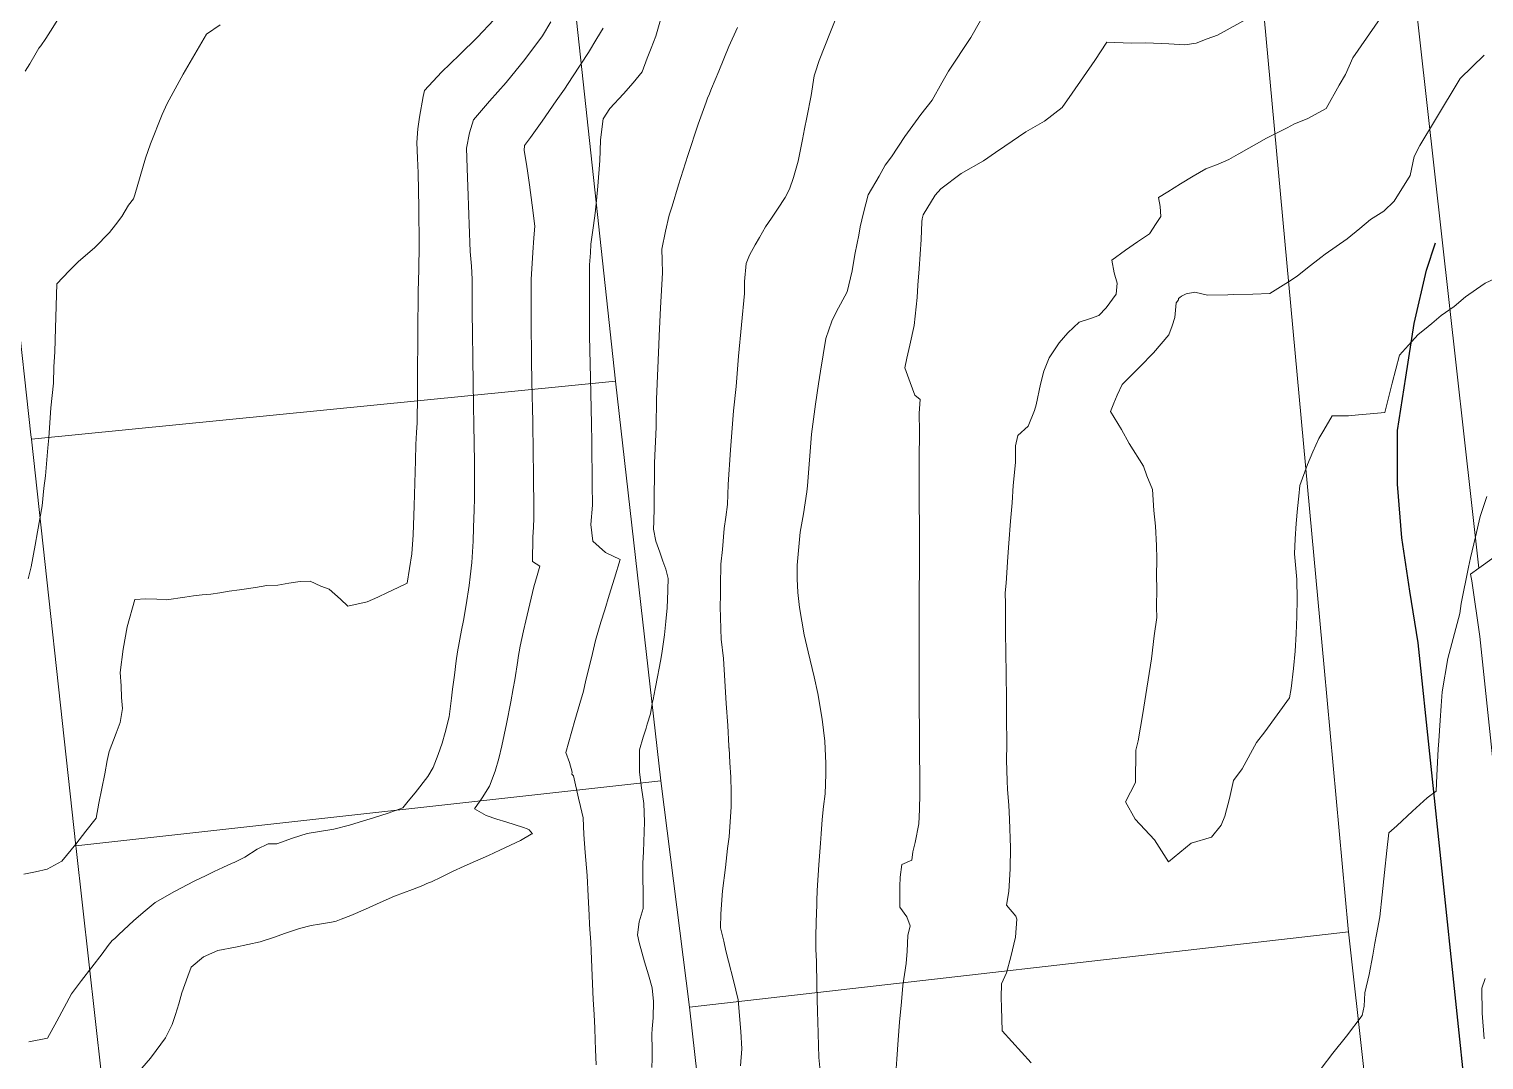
# Model space of a CAD drawing. Header units: inches. Extents: x 11351264 to 11356330, y 6702313 to 6706468.
# Drawn here: x 11353439.6 to 11353793, y 6705376.2 to 6705626.5 of the extents above; entities that cross this region are included whole.
import ezdxf

# ---------------------------------------------------------------- set-up
doc = ezdxf.new("R2010")
doc.units = ezdxf.units.IN
doc.header["$MEASUREMENT"] = 0
doc.layers.add('Shumate_Contours_clip1', color=7, linetype='Continuous', lineweight=0)
doc.layers.add('Shumate_Parcels_clip1', color=7, linetype='Continuous', lineweight=0)
doc.layers.add('Shumate_Streets_clip1', color=7, linetype='Continuous')

msp = doc.modelspace()

# ---------------------------------------------------------------- linework, layer by layer
at = {"layer": 'Shumate_Contours_clip1'}
for points, elevation in [([(11353733.25, 6705596.13), (11353733.45, 6705596.25), (11353740.18, 6705600.04), (11353745.15, 6705602.57), (11353746.91, 6705603.52), (11353750.01, 6705604.71), (11353754.67, 6705607.22), (11353757.83, 6705612.89), (11353759.34, 6705615.52), (11353761.14, 6705619.52), (11353771.78, 6705634.96), (11353772.84, 6705636.66), (11353781.34, 6705653.47), (11353788.71, 6705669.06), (11353788.9, 6705671.13), (11353791.4, 6705681.08), (11353792.54, 6705685.45), (11353793.58, 6705687.65)], 1444), ([(11353612.39, 6705374.74), (11353612.68, 6705378.86), (11353612.48, 6705383.08), (11353611.82, 6705390.77), (11353610.66, 6705395.51), (11353609.46, 6705400.21), (11353608.85, 6705402.72), (11353608.34, 6705405), (11353607.52, 6705408.31), (11353607.63, 6705411.67), (11353608.04, 6705417.29), (11353608.75, 6705422.95), (11353609.22, 6705427.55), (11353609.58, 6705430.34), (11353610.13, 6705437.69), (11353610.13, 6705441.28), (11353610.02, 6705444.84), (11353609.82, 6705448.4), (11353609.58, 6705451.93), (11353609.57, 6705451.96), (11353609.57, 6705451.97), (11353609.57, 6705452.01), (11353609.55, 6705452.35), (11353609.27, 6705457.38), (11353608.93, 6705462.78), (11353608.58, 6705468.21), (11353608.21, 6705473.65), (11353607.67, 6705478.38), (11353607.6, 6705480.83), (11353607.5, 6705483.72), (11353607.47, 6705486.16), (11353607.48, 6705489.19), (11353607.48, 6705491.4), (11353607.63, 6705496.58), (11353608.04, 6705500.15), (11353608.42, 6705505.27), (11353608.85, 6705507.99), (11353609.18, 6705511.1), (11353609.4, 6705515.96), (11353609.94, 6705524.37), (11353610.69, 6705533.81), (11353611.28, 6705539.72), (11353611.85, 6705547.1), (11353613.33, 6705562.27), (11353613.38, 6705565.25), (11353613.75, 6705569.58), (11353614.58, 6705571.59), (11353615.95, 6705574.15), (11353616.99, 6705575.9), (11353618.48, 6705578.51), (11353619.89, 6705580.61), (11353621.38, 6705582.79), (11353623.24, 6705585.59), (11353624.31, 6705587.68), (11353625.22, 6705590.5), (11353626.41, 6705594.41), (11353627.44, 6705599.74), (11353627.9, 6705602.28), (11353628.51, 6705605.04), (11353629.53, 6705610.39), (11353630.3, 6705615.2), (11353630.53, 6705615.86), (11353631.45, 6705618.9), (11353634.25, 6705625.88), (11353636.61, 6705631.77)], 1438), ([(11353438.27, 6705421.28), (11353441.1, 6705421.83), (11353443.93, 6705422.48), (11353447.52, 6705424.48), (11353450.92, 6705428.6), (11353453.36, 6705431.78), (11353455.83, 6705434.93), (11353456.51, 6705438.53), (11353457.2, 6705442.12), (11353457.94, 6705445.68), (11353458.55, 6705448.88), (11353458.98, 6705451.13), (11353460.74, 6705455.54), (11353461.68, 6705458.15), (11353462.24, 6705461.5), (11353462.02, 6705464.2), (11353461.92, 6705467.02), (11353461.66, 6705470.24), (11353462.42, 6705475.94), (11353463.39, 6705481.36), (11353465.28, 6705488.04), (11353467.91, 6705488.14), (11353470.55, 6705488.07), (11353472.92, 6705487.88), (11353477.42, 6705488.54), (11353479.46, 6705488.93), (11353481.64, 6705489.12), (11353483.74, 6705489.3), (11353485.92, 6705489.64), (11353488.18, 6705489.99), (11353490.64, 6705490.33), (11353494.56, 6705490.9), (11353497.31, 6705491.42), (11353499.96, 6705491.51), (11353502.63, 6705491.98), (11353505.37, 6705492.38), (11353507.85, 6705492.42), (11353510.43, 6705491.22), (11353512.49, 6705490.47), (11353515.23, 6705488.06), (11353517.01, 6705486.36), (11353521.7, 6705487.4), (11353524.29, 6705488.6), (11353526.59, 6705489.7), (11353529.21, 6705490.88), (11353531.42, 6705492), (11353532.57, 6705499.11), (11353532.84, 6705503.67), (11353533.07, 6705510.74), (11353533.24, 6705516.24), (11353533.4, 6705521.74), (11353533.54, 6705525.61), (11353533.69, 6705528.52), (11353533.81, 6705530.93), (11353533.86, 6705532.76), (11353533.92, 6705535.9), (11353533.89, 6705539.9), (11353533.87, 6705542.5), (11353533.92, 6705545.2), (11353533.99, 6705549.11), (11353534, 6705553.64), (11353534, 6705556.39), (11353534.05, 6705559.18), (11353534.11, 6705562.79), (11353534.21, 6705568.13), (11353534.34, 6705574.02), (11353534.25, 6705583.11), (11353534.1, 6705591.63), (11353533.9, 6705595.17), (11353533.71, 6705599), (11353533.99, 6705602.31), (11353534.36, 6705605.16), (11353535.27, 6705610.13), (11353535.62, 6705611.6), (11353539.74, 6705616.03), (11353544.13, 6705620.29), (11353548.5, 6705624.57), (11353552.44, 6705628.77)], 1428), ([(11353438.62, 6705616.32), (11353439.72, 6705618.05), (11353441.28, 6705620.75), (11353441.94, 6705621.87), (11353442.44, 6705622.47), (11353443.61, 6705624.23), (11353444.76, 6705626.01), (11353446.56, 6705628.88)], 1424), ([(11353439.34, 6705492.99), (11353440.04, 6705495.97), (11353441.05, 6705501.23), (11353441.63, 6705504.42), (11353442.76, 6705510.73), (11353443.18, 6705515.04), (11353443.54, 6705518.02), (11353444.13, 6705524.84), (11353444.34, 6705527.26), (11353444.86, 6705534.53), (11353445.47, 6705540.56), (11353445.6, 6705544.51), (11353445.8, 6705548.12), (11353445.96, 6705553.86), (11353446.27, 6705564.68), (11353449.3, 6705567.79), (11353451.5, 6705569.97), (11353455.49, 6705573.48), (11353459.07, 6705577.14), (11353460.58, 6705578.98), (11353462.08, 6705580.99), (11353463.7, 6705583.72), (11353464.89, 6705585.3), (11353465.22, 6705586.25), (11353467.86, 6705595.18), (11353469.07, 6705598.65), (11353471.89, 6705605.76), (11353473.13, 6705608.45), (11353477, 6705615.58), (11353482.64, 6705625.27), (11353485.94, 6705627.54)], 1426), ([(11353439.48, 6705380.57), (11353444.02, 6705381.5), (11353446.3, 6705385.61), (11353448.1, 6705388.93), (11353449.89, 6705392.26), (11353452.32, 6705395.51), (11353454.8, 6705398.75), (11353457.3, 6705401.97), (11353458.76, 6705403.96), (11353459.78, 6705405.18), (11353460.35, 6705405.68), (11353461.39, 6705406.64), (11353464.96, 6705409.97), (11353467.26, 6705412.03), (11353470.17, 6705414.4), (11353474.89, 6705417.12), (11353479.67, 6705419.6), (11353482.55, 6705421), (11353484.49, 6705421.95), (11353486.61, 6705422.94), (11353488.93, 6705424.01), (11353489.38, 6705424.17), (11353490.02, 6705424.47), (11353491.98, 6705425.46), (11353494.95, 6705427.35), (11353497.62, 6705428.69), (11353499.72, 6705428.7), (11353503.55, 6705430.03), (11353507.14, 6705431.15), (11353513.6, 6705432.26), (11353517.41, 6705433.2), (11353519.74, 6705433.9), (11353523.26, 6705434.98), (11353526.76, 6705436.1), (11353530.38, 6705437.45), (11353531.67, 6705439), (11353533.34, 6705441.02), (11353536.41, 6705445.02), (11353537.69, 6705447.18), (11353538.96, 6705450.35), (11353539.88, 6705453.09), (11353540.63, 6705455.67), (11353541.62, 6705459.51), (11353542.2, 6705464.02), (11353542.45, 6705466.26), (11353542.88, 6705469.66), (11353543.34, 6705473.07), (11353543.66, 6705475.3), (11353544.61, 6705480.59), (11353545.06, 6705482.94), (11353545.76, 6705486.73), (11353546.44, 6705491.4), (11353546.67, 6705493.51), (11353547.13, 6705496.99), (11353547.41, 6705502.13), (11353547.54, 6705505.48), (11353547.68, 6705509.79), (11353547.72, 6705512.56), (11353547.72, 6705515.75), (11353547.72, 6705521.35), (11353547.66, 6705525.97), (11353547.59, 6705530.45), (11353547.51, 6705535.07), (11353547.33, 6705546.34), (11353547.25, 6705552.82), (11353547.21, 6705557.45), (11353547.16, 6705562.08), (11353547.22, 6705565.79), (11353547, 6705568.98), (11353546.68, 6705572.52), (11353546.45, 6705579.11), (11353546.35, 6705581.42), (11353546.11, 6705588.36), (11353546.04, 6705590.37), (11353545.83, 6705597.61), (11353546.56, 6705601.33), (11353547.48, 6705604.44), (11353551.36, 6705609.02), (11353555.44, 6705613.58), (11353559.95, 6705619.12), (11353564.27, 6705624.84), (11353566.26, 6705628.26)], 1430), ([(11353577.28, 6705375), (11353577.17, 6705378.75), (11353577.1, 6705381.02), (11353577.01, 6705383.88), (11353576.82, 6705387.22), (11353576.62, 6705390.83), (11353576.37, 6705396.58), (11353576.1, 6705402.72), (11353575.98, 6705404.81), (11353575.85, 6705406.89), (11353575.72, 6705409.11), (11353575.58, 6705411.35), (11353575.35, 6705415.99), (11353575.1, 6705420.95), (11353574.68, 6705426.54), (11353574.34, 6705430.92), (11353574.13, 6705435), (11353573.54, 6705437.73), (11353573.06, 6705439.79), (11353571.79, 6705445.16), (11353571.41, 6705445.61), (11353571.5, 6705446.11), (11353570.8, 6705448.42), (11353569.94, 6705450.88), (11353572.09, 6705458.59), (11353573.31, 6705462.75), (11353574.21, 6705465.72), (11353574.83, 6705468.42), (11353576.17, 6705473.85), (11353577.19, 6705478.02), (11353578.47, 6705482.47), (11353579.38, 6705485.51), (11353580.48, 6705489.04), (11353581.73, 6705493.15), (11353583.11, 6705497.69), (11353579.57, 6705499.45), (11353576.47, 6705502.17), (11353576.05, 6705506.18), (11353576.4, 6705510.87), (11353576.35, 6705515.94), (11353576.24, 6705526.26), (11353576.17, 6705530.67), (11353575.94, 6705541.71), (11353575.73, 6705552.06), (11353575.67, 6705555.67), (11353575.66, 6705558.21), (11353575.66, 6705566.73), (11353575.69, 6705569.23), (11353575.9, 6705572.21), (11353576.03, 6705574.31), (11353576.65, 6705578.8), (11353577.06, 6705581.8), (11353577.42, 6705584.88), (11353577.71, 6705588.38), (11353578.2, 6705594.57), (11353578.27, 6705596.91), (11353578.4, 6705599.65), (11353578.99, 6705604.68), (11353580.65, 6705607.21), (11353583.94, 6705610.83), (11353586.28, 6705613.48), (11353588.5, 6705616.17), (11353589.72, 6705619.46), (11353590.64, 6705621.88), (11353591.8, 6705624.79), (11353593.44, 6705630.44)], 1434), ([(11353631.86, 6705371.92), (11353631.4, 6705376.76), (11353631.19, 6705385.54), (11353631.08, 6705387.78), (11353630.89, 6705394.34), (11353630.82, 6705400.13), (11353630.71, 6705403.11), (11353630.68, 6705406.46), (11353630.83, 6705412.17), (11353630.88, 6705413.52), (11353630.94, 6705414.85), (11353631.03, 6705417.31), (11353631.39, 6705423.6), (11353631.82, 6705428.82), (11353631.99, 6705431.07), (11353632.24, 6705434.57), (11353632.57, 6705437.74), (11353632.94, 6705440.85), (11353633.08, 6705445.62), (11353633.08, 6705448.21), (11353632.83, 6705453.61), (11353632.2, 6705458.96), (11353631.15, 6705465.14), (11353630.26, 6705469.21), (11353628.78, 6705475.29), (11353627.85, 6705479.45), (11353626.74, 6705486.09), (11353626.26, 6705489.71), (11353626.15, 6705493), (11353626.17, 6705496.34), (11353626.86, 6705504.39), (11353627.69, 6705508.79), (11353628.45, 6705514.17), (11353628.67, 6705515.63), (11353629.63, 6705528.13), (11353630.58, 6705535.47), (11353631.35, 6705540.38), (11353631.83, 6705543.43), (11353633.08, 6705551.39), (11353634.52, 6705555.61), (11353635.63, 6705557.75), (11353638.26, 6705562.73), (11353639.46, 6705567.83), (11353640.17, 6705571.77), (11353640.75, 6705574.52), (11353641.1, 6705576.49), (11353641.46, 6705578.47), (11353642.27, 6705581.93), (11353643.39, 6705586.25), (11353646.02, 6705590.76), (11353647.53, 6705593.43), (11353649.07, 6705595.46), (11353652.27, 6705600.41), (11353656.14, 6705605.75), (11353658.93, 6705609.23), (11353661.29, 6705613.46), (11353662.87, 6705616.26), (11353668.3, 6705624.48), (11353670.67, 6705628.63)], 1440), ([(11353725.77, 6705624.14), (11353728.22, 6705625.07), (11353736.01, 6705629.35)], 1442), ([(11353465.88, 6705373), (11353469.09, 6705376.59), (11353470.4, 6705378.46), (11353472.73, 6705381.57), (11353474.28, 6705384.78), (11353475.12, 6705387.2), (11353475.96, 6705389.83), (11353476.7, 6705392.47), (11353478.1, 6705396.54), (11353478.89, 6705398.7), (11353481.95, 6705401.24), (11353485.44, 6705402.79), (11353489.66, 6705403.61), (11353492.67, 6705404.24), (11353495.67, 6705404.89), (11353498.9, 6705405.93), (11353501.86, 6705407), (11353505.28, 6705408.11), (11353508.05, 6705408.86), (11353510.13, 6705409.17), (11353513.03, 6705409.65), (11353514.18, 6705409.9), (11353515.33, 6705410.37), (11353517.75, 6705411.27), (11353521.3, 6705412.78), (11353524.82, 6705414.39), (11353528.35, 6705415.99), (11353530.51, 6705416.77), (11353532.66, 6705417.56), (11353534.8, 6705418.41), (11353536.76, 6705419.25), (11353537.05, 6705419.38), (11353537.33, 6705419.48), (11353539.69, 6705420.57), (11353542.44, 6705421.93), (11353545.22, 6705423.21), (11353548.02, 6705424.43), (11353551.19, 6705425.87), (11353553.91, 6705427.17), (11353558.94, 6705429.45), (11353561.53, 6705430.99), (11353561.86, 6705431.13), (11353561.05, 6705432.04), (11353560.52, 6705432.3), (11353559.69, 6705432.65), (11353555.34, 6705433.98), (11353553.17, 6705434.65), (11353550.6, 6705435.52), (11353547.79, 6705437.2), (11353549.61, 6705439.81), (11353551.36, 6705442.7), (11353552.75, 6705446.34), (11353553.64, 6705449.39), (11353554.39, 6705452.45), (11353555.56, 6705457.8), (11353556.59, 6705463.16), (11353557.13, 6705466.36), (11353557.52, 6705468.52), (11353558.28, 6705473.16), (11353558.38, 6705473.92), (11353558.85, 6705476.63), (11353559.7, 6705480.43), (11353560.23, 6705482.82), (11353561.18, 6705486.97), (11353562.16, 6705491.08), (11353562.96, 6705493.86), (11353563.64, 6705496.09), (11353561.84, 6705497.19), (11353561.92, 6705503.12), (11353562.06, 6705505.57), (11353562.18, 6705507.74), (11353562.14, 6705511.99), (11353562.1, 6705516.09), (11353562.07, 6705518.53), (11353562.01, 6705523.7), (11353561.89, 6705531.02), (11353561.84, 6705534.65), (11353561.79, 6705537.22), (11353561.62, 6705545.56), (11353561.5, 6705556.54), (11353561.51, 6705561.03), (11353561.53, 6705565.68), (11353561.94, 6705572.3), (11353562.16, 6705575.84), (11353562.39, 6705578.63), (11353561.79, 6705583.72), (11353561.11, 6705588.73), (11353560.68, 6705591.53), (11353560.38, 6705593.69), (11353559.81, 6705597.07), (11353559.94, 6705598.22), (11353561.32, 6705600.15), (11353564.22, 6705604.19), (11353567.56, 6705609.07), (11353569.6, 6705611.95), (11353571.55, 6705614.91), (11353575.41, 6705620.8), (11353577.47, 6705624.2), (11353579.04, 6705626.71)], 1432), ([(11353590.84, 6705374.33), (11353590.9, 6705376.49), (11353590.9, 6705378.62), (11353590.86, 6705382.46), (11353590.93, 6705383.74), (11353591.14, 6705386.45), (11353591.23, 6705390.36), (11353590.88, 6705393.74), (11353590.06, 6705396.82), (11353589.07, 6705399.99), (11353587.73, 6705404.73), (11353587.38, 6705406.6), (11353587.79, 6705409.74), (11353588.72, 6705412.97), (11353588.69, 6705417.18), (11353588.65, 6705420.15), (11353588.68, 6705424.01), (11353588.83, 6705426.74), (11353589.04, 6705434.02), (11353588.93, 6705438.44), (11353588.32, 6705442.25), (11353587.81, 6705446.07), (11353587.85, 6705451.52), (11353588.72, 6705454.6), (11353589.43, 6705456.73), (11353589.74, 6705457.69), (11353590.5, 6705460.23), (11353590.93, 6705462.71), (11353591.14, 6705463.7), (11353591.68, 6705466.29), (11353592.32, 6705469.59), (11353592.57, 6705470.92), (11353593.02, 6705473.41), (11353593.36, 6705475.48), (11353593.91, 6705479.41), (11353594.25, 6705482.67), (11353594.56, 6705485.95), (11353594.73, 6705490.14), (11353594.75, 6705491.28), (11353594.78, 6705492.24), (11353594.78, 6705493.06), (11353594.22, 6705495.36), (11353593.53, 6705497.32), (11353592.8, 6705499.51), (11353591.83, 6705502.2), (11353591.2, 6705505.08), (11353591.31, 6705506.95), (11353591.39, 6705510.26), (11353591.52, 6705521.19), (11353591.86, 6705529.88), (11353591.98, 6705536.63), (11353592.56, 6705549.86), (11353592.61, 6705552.02), (11353592.96, 6705558.8), (11353593.44, 6705567.36), (11353593.31, 6705570.39), (11353593.28, 6705573.04), (11353594.12, 6705577.45), (11353595.06, 6705581.31), (11353595.76, 6705583.52), (11353597.35, 6705588.71), (11353599.58, 6705595.85), (11353602.11, 6705603.44), (11353604.01, 6705608.73), (11353604.43, 6705609.99), (11353604.78, 6705610.57), (11353604.96, 6705611.04), (11353605.29, 6705612.06), (11353607.15, 6705616.33), (11353609.57, 6705622.3), (11353611.67, 6705626.89)], 1436), ([(11353650.04, 6705371.83), (11353650.38, 6705376.37), (11353650.7, 6705381.07), (11353651.03, 6705385.38), (11353651.47, 6705390.32), (11353651.77, 6705394.25), (11353652.59, 6705399.6), (11353652.82, 6705402.63), (11353653.05, 6705406.38), (11353653.59, 6705408.73), (11353652.8, 6705410.91), (11353651.1, 6705413.32), (11353651.08, 6705416.04), (11353651.11, 6705418.31), (11353651.17, 6705420.58), (11353651.57, 6705423.68), (11353653.99, 6705424.71), (11353654.26, 6705426.7), (11353654.8, 6705429.01), (11353655.71, 6705433.52), (11353655.89, 6705437.01), (11353655.91, 6705440.85), (11353655.9, 6705446.03), (11353655.87, 6705449.64), (11353655.83, 6705457.19), (11353655.81, 6705460.94), (11353655.76, 6705468.36), (11353655.74, 6705472.26), (11353655.76, 6705479.53), (11353655.74, 6705483.47), (11353655.75, 6705489.98), (11353655.89, 6705495.33), (11353655.86, 6705499.64), (11353655.82, 6705506.4), (11353655.79, 6705510.85), (11353655.81, 6705517.54), (11353655.78, 6705522.03), (11353655.83, 6705528.71), (11353655.8, 6705533.21), (11353655.99, 6705536.6), (11353654.73, 6705537.65), (11353653.6, 6705540.68), (11353652.26, 6705544.23), (11353652.81, 6705546.61), (11353653.53, 6705549.75), (11353654.54, 6705554.5), (11353655.25, 6705561.34), (11353655.47, 6705564.31), (11353655.79, 6705568.33), (11353656.26, 6705575.39), (11353656.45, 6705579.69), (11353656.53, 6705580.47), (11353656.75, 6705581.43), (11353659.67, 6705586.18), (11353661.06, 6705587.74), (11353666.01, 6705591.45), (11353671.44, 6705594.56), (11353674.28, 6705596.53), (11353676.55, 6705598.06), (11353681.69, 6705601.53), (11353686.24, 6705604.18), (11353690.54, 6705607.44), (11353692.94, 6705610.98), (11353698.44, 6705618.85), (11353701.38, 6705623.31), (11353707.26, 6705623.08), (11353710.81, 6705623.19), (11353716.39, 6705622.92), (11353720.27, 6705622.68), (11353723.1, 6705623.13), (11353725.77, 6705624.14)], 1442), ([(11353753.35, 6705571.04), (11353754.41, 6705571.87), (11353759.77, 6705575.6), (11353762.81, 6705578.09), (11353765.39, 6705580.25), (11353768.69, 6705582.27), (11353771.17, 6705584.74), (11353775.04, 6705590.95), (11353776.05, 6705595.57), (11353777.43, 6705598.26), (11353781.18, 6705604.56), (11353787.23, 6705614.49), (11353793.05, 6705620.21)], 1446), ([(11353830.15, 6705599.17), (11353825.16, 6705592.58), (11353823.54, 6705589.63), (11353814.05, 6705574.94), (11353810.78, 6705571.06), (11353805.23, 6705568.41), (11353798.88, 6705567.43), (11353793.3, 6705564.83), (11353791.14, 6705563.34), (11353788.5, 6705561.47), (11353785.77, 6705559.16), (11353782.6, 6705556.94), (11353780.32, 6705555.04), (11353778.5, 6705553.57)], 1446), ([(11353683.02, 6705375.52), (11353675.96, 6705383.23), (11353675.74, 6705388.93), (11353675.69, 6705391.38), (11353675.77, 6705394.67), (11353676.98, 6705397.34), (11353678.06, 6705401.25), (11353679.21, 6705406), (11353679.52, 6705410.34), (11353679.23, 6705411.1), (11353676.95, 6705413.76), (11353677.58, 6705417.08), (11353677.72, 6705419.88), (11353677.86, 6705422.6), (11353677.94, 6705427.72), (11353677.72, 6705434.66), (11353677.55, 6705438.08), (11353677.27, 6705441.87), (11353677.15, 6705443.94), (11353676.97, 6705448.99), (11353677.11, 6705452.78), (11353677.01, 6705459.45), (11353676.97, 6705464.18), (11353676.9, 6705469.52), (11353676.84, 6705475.57), (11353676.78, 6705479.58), (11353676.72, 6705486.94), (11353676.68, 6705489.65), (11353676.88, 6705491.98), (11353677.3, 6705498.33), (11353677.59, 6705501.7), (11353677.95, 6705507.02), (11353678.35, 6705511.47), (11353678.63, 6705515.7), (11353679.15, 6705521.28), (11353679.16, 6705525.28), (11353679.73, 6705527.79), (11353682.24, 6705530.09), (11353683.8, 6705533.88), (11353684.2, 6705535.24), (11353685.21, 6705540.25), (11353686.07, 6705543.44), (11353687.34, 6705546.67), (11353689.76, 6705550.31), (11353691.89, 6705552.75), (11353694.68, 6705555.38), (11353697.4, 6705556.23), (11353699.44, 6705556.99), (11353701.24, 6705558.8), (11353703.62, 6705562.14), (11353703.84, 6705564.81), (11353703.15, 6705567.33), (11353702.56, 6705570.4), (11353705.91, 6705572.84), (11353708.8, 6705574.84), (11353711.73, 6705576.78), (11353713.32, 6705579.34), (11353714.45, 6705581.02), (11353714.31, 6705583.4), (11353713.88, 6705585.64), (11353716.14, 6705587.03), (11353719.25, 6705588.91), (11353722.36, 6705590.78), (11353725.45, 6705592.55), (11353728.43, 6705593.73), (11353730.97, 6705594.84), (11353733.25, 6705596.13)], 1444), ([(11353778.5, 6705553.57), (11353776.96, 6705552.33), (11353775.34, 6705550.53), (11353772.49, 6705547.37), (11353770.71, 6705540.55), (11353768.86, 6705533.44), (11353765.36, 6705533.09), (11353762.5, 6705532.83), (11353760.1, 6705532.6), (11353756.08, 6705532.61), (11353754.04, 6705529.15), (11353752.85, 6705527.08), (11353751.37, 6705523.82), (11353750.12, 6705520.78), (11353748.26, 6705515.71), (11353747.99, 6705513.12), (11353747.67, 6705510.06), (11353747.37, 6705506.43), (11353747.12, 6705502.77), (11353746.91, 6705499.07), (11353747.54, 6705492.86), (11353747.57, 6705488.08), (11353747.52, 6705483.89), (11353747.33, 6705479.69), (11353747.1, 6705475.44), (11353746.74, 6705471.27), (11353746.12, 6705466.38), (11353745.76, 6705464.12), (11353739.76, 6705455.89), (11353737.74, 6705453.29), (11353734.26, 6705446.87), (11353732.14, 6705444.02), (11353731.15, 6705439.64), (11353730.06, 6705435.36), (11353729.16, 6705433.19), (11353726.75, 6705430.32), (11353721.87, 6705428.81), (11353716.37, 6705424.27), (11353712.92, 6705429.65), (11353708.24, 6705434.67), (11353705.89, 6705438.88), (11353708.34, 6705443.58), (11353708.41, 6705451.38), (11353708.94, 6705453.69), (11353710.12, 6705460.33), (11353710.85, 6705464.96), (11353712.21, 6705473.62), (11353712.86, 6705479.17), (11353713.53, 6705483.64), (11353713.46, 6705486.02), (11353713.5, 6705490.74), (11353713.43, 6705493.56), (11353713.47, 6705497.84), (11353713.39, 6705501.09), (11353713.22, 6705505.84), (11353712.77, 6705509.64), (11353712.43, 6705514.73), (11353711.04, 6705518.06), (11353710.29, 6705520.4), (11353706.8, 6705525.9), (11353704.89, 6705529.25), (11353702.29, 6705533.62), (11353703.04, 6705535.7), (11353703.88, 6705537.58), (11353705.06, 6705540.22), (11353709.39, 6705544.49), (11353712.72, 6705547.89), (11353716.41, 6705552.29), (11353717.26, 6705554.42), (11353717.85, 6705556.49), (11353718.22, 6705560), (11353718.77, 6705560.77), (11353718.75, 6705561.08), (11353719.09, 6705561.33), (11353719.5, 6705561.68), (11353720.63, 6705562.25), (11353722.75, 6705562.61), (11353725.8, 6705561.92), (11353730.79, 6705562.02), (11353732.09, 6705562.05), (11353736.79, 6705562.12), (11353740.97, 6705562.28), (11353745.46, 6705565.13), (11353747.56, 6705566.55), (11353750.14, 6705568.53), (11353753.35, 6705571.04)], 1446), ([(11353793.65, 6705513.03), (11353792.06, 6705508.16), (11353790.92, 6705503.23)], 1444), ([(11353790.92, 6705503.23), (11353789.74, 6705498.15), (11353789.2, 6705495.87), (11353787.42, 6705487.05), (11353787.09, 6705484.61), (11353784.16, 6705473.69), (11353782.78, 6705465.56), (11353782.57, 6705462.14), (11353782.31, 6705458.64), (11353782.03, 6705453.71), (11353781.88, 6705451.67), (11353781.54, 6705445.26), (11353781.34, 6705441.45), (11353779.2, 6705439.82), (11353775.58, 6705436.58), (11353771.78, 6705433.07), (11353769.88, 6705431.3), (11353769.38, 6705427.01), (11353768.79, 6705421.67), (11353768.22, 6705416.32), (11353767.64, 6705410.97), (11353766.88, 6705406.69), (11353766.5, 6705404.51), (11353765.95, 6705401.64), (11353765.12, 6705396.92), (11353764.05, 6705392.51), (11353763.84, 6705389.21), (11353763.41, 6705386.96), (11353759.59, 6705381.98), (11353756.23, 6705377.8), (11353753.39, 6705374.08)], 1444), ([(11353793.27, 6705395.93), (11353792.42, 6705393.59), (11353792.55, 6705387.56), (11353793.04, 6705381.34)], 1442)]:
    msp.add_lwpolyline(points, dxfattribs=dict(at, elevation=elevation))
at = {"layer": 'Shumate_Parcels_clip1'}
for points in [[(11354091, 6706037.5), (11354302, 6705877.5), (11354000, 6705592), (11353802.02, 6705404.81), (11353800.01, 6705402.91), (11353792, 6705479), (11353790, 6705492.5), (11353789.72, 6705494.17), (11353791.76, 6705495.63), (11354152, 6705754), (11353911, 6705950), (11353953, 6706007), (11354018, 6706093)], [(11353791.76, 6705495.63), (11353763, 6705753), (11353847, 6705864.5), (11353911, 6705950), (11354152, 6705754)], [(11353732, 6705712), (11353754.15, 6705471.51), (11353760, 6705408), (11353760.08, 6705407.27), (11353600, 6705389), (11353593, 6705444), (11353582, 6705541), (11353571, 6705643), (11353565, 6705693), (11353628, 6705720.5), (11353695.83, 6705750.17), (11353724, 6705762.5)], [(11353582, 6705541), (11353440.12, 6705526.9), (11353440, 6705528), (11353429, 6705628), (11353428.93, 6705628.87), (11353571, 6705643)], [(11353593, 6705444), (11353450.93, 6705428.15), (11353440.12, 6705526.9), (11353582, 6705541)], [(11353600, 6705389), (11353605, 6705344.5), (11353461.75, 6705331.21), (11353451, 6705427.5), (11353450.93, 6705428.15), (11353593, 6705444)], [(11353774.94, 6705273.57), (11353615, 6705252.5), (11353605, 6705344.5), (11353600, 6705389), (11353760.08, 6705407.27)]]:
    msp.add_lwpolyline(points, close=True, dxfattribs=at)
at = {"layer": 'Shumate_Streets_clip1', "color": 4}
msp.add_lwpolyline([(11353902, 6704650), (11353899, 6704653), (11353890, 6704663), (11353882, 6704673.5), (11353875, 6704685), (11353869, 6704696.5), (11353865, 6704709), (11353861, 6704721.5), (11353859, 6704734.5), (11353858, 6704748), (11353792, 6705335), (11353777, 6705477.5), (11353775, 6705490), (11353773, 6705503), (11353772, 6705516), (11353772, 6705529), (11353774, 6705542), (11353776, 6705555), (11353779, 6705568), (11353781.19, 6705574.58)], dxfattribs=at)

doc.saveas('drawing.dxf')
